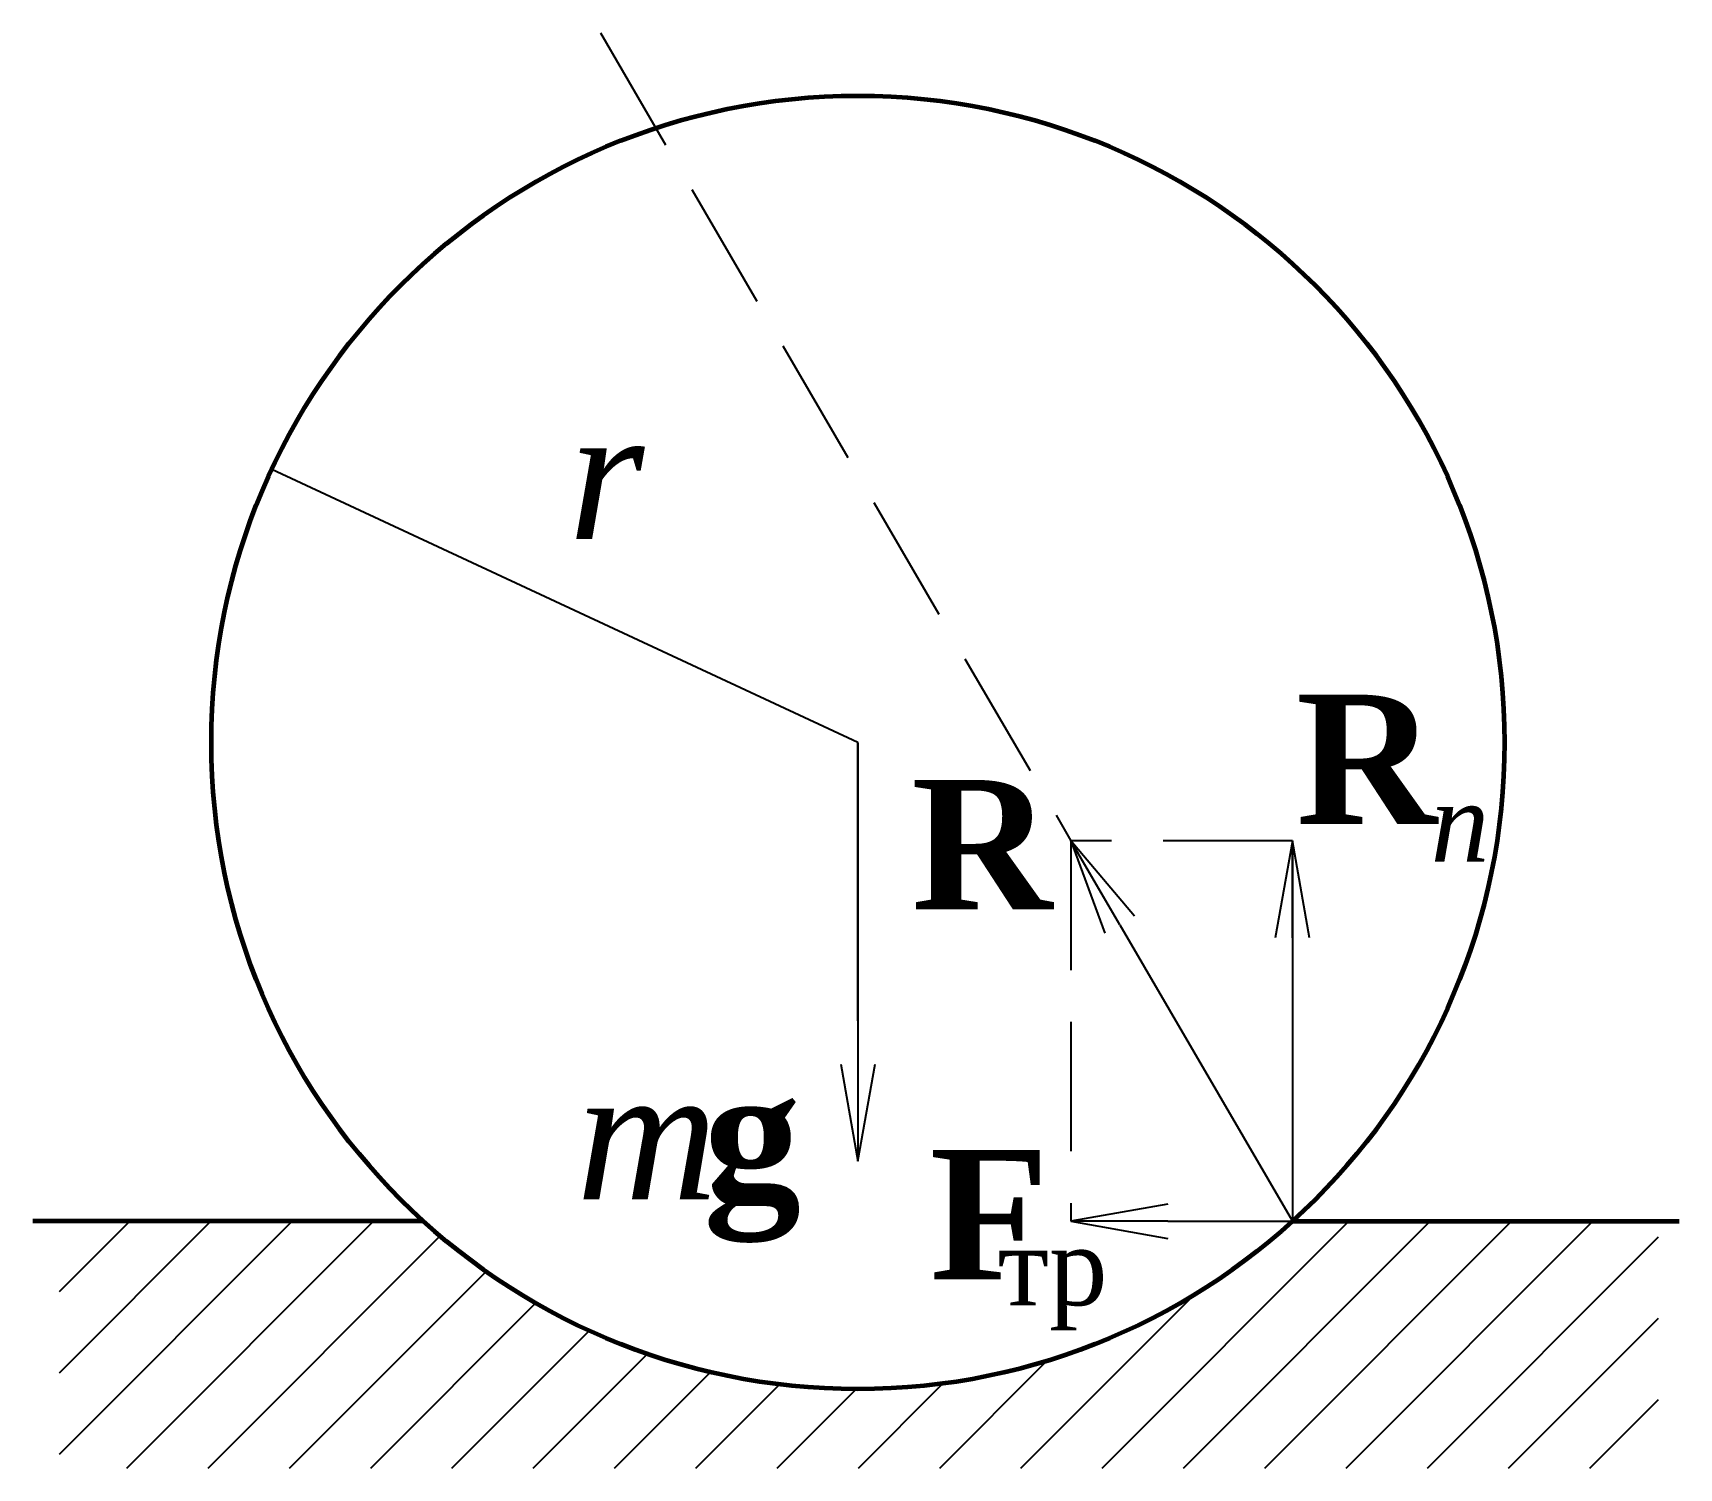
# Paper-space layout 'Чертёж' of a CAD drawing. Header units: millimetres. Extents: x 8.3 to 72, y 204.2 to 259.7.
import ezdxf

# ---------------------------------------------------------------- set-up
doc = ezdxf.new("R2010")
doc.units = ezdxf.units.MM
doc.linetypes.add('GOST2.303 4', pattern=[7, 5, -2, 0])
doc.linetypes.add('GOST2.303 5', pattern=[24, 20, -1.5, 1, -1.5])
for name, color, linetype, lineweight in [('Основные', 7, 'Continuous', 60), ('Построения', 170, 'Continuous', 0), ('Размерные', 7, 'Continuous', 25), ('Текст', 7, 'GOST2.303 5', 35), ('Тонкие', 7, 'Continuous', 25), ('Штриховки', 7, 'GOST2.303 5', 25), ('Штриховые', 7, 'GOST2.303 4', 25)]:
    doc.layers.add(name, color=color, linetype=linetype, lineweight=lineweight)
doc.layers.get('Построения').off()
doc.styles.add('таймс3', font='times.ttf', dxfattribs={"height": 3})
doc.styles.add('таймс5', font='times.ttf', dxfattribs={"height": 5})

# ---------------------------------------------------------------- blocks, each defined once
blk = doc.blocks.new('ГОСТ размерная стрелка нос')
at = {"layer": 'Размерные'}
for p, q in [((0, 0), (-2.5, 0.441)), ((-2.5, 0), (0, 0)), ((-2.5, -0.441), (0, 0))]:
    blk.add_line(p, q, dxfattribs=at)

psp = doc.layouts.new('Чертёж')

# ---------------------------------------------------------------- hatches: boundary and pattern name
at = {"layer": 'Штриховки'}
h = psp.add_hatch(dxfattribs=at)
h.set_pattern_fill('ANSI31', color=256, scale=0.7, style=0)
h.set_pattern_definition([(45, (-0.145, 6.6865), (-1.571545, 1.571545), [])])
h.paths.add_polyline_path([(40.229, 204.233), (40.229, 207.285, -0.18636), (23.428, 213.773), (9.36, 213.773), (9.36, 204.233)])
h.paths.add_polyline_path([(40.229, 204.233), (51.47, 204.233), (51.47, 209.954, -0.117111), (40.229, 207.285)])
h.paths.add_polyline_path([(62.586, 204.233), (57.031, 213.773, -0.06777), (51.47, 209.954), (51.47, 204.233)])
h.paths.add_polyline_path([(71.188, 204.233), (71.188, 213.773), (57.031, 213.773), (62.586, 204.233)])

# ---------------------------------------------------------------- linework, layer by layer
at = {"layer": 'Основные'}
for p, q in [((23.428, 213.773), (8.328, 213.773)), ((57.031, 213.773), (71.981, 213.773))]:
    psp.add_line(p, q, dxfattribs=at)
psp.add_circle((40.229, 232.285), 25, dxfattribs=at)
at = {"layer": 'Размерные'}
for p, q in [((40.229, 232.285), (17.568, 242.843)), ((40.229, 221.517), (40.229, 232.285)), ((50.354, 225.239), (57.031, 213.773))]:
    psp.add_line(p, q, dxfattribs=at)
at = {"layer": 'Тонкие'}
for p, q in [((40.229, 232.285), (40.229, 221.517)), ((40.229, 232.285), (40.229, 216.102)), ((57.031, 228.48), (57.031, 213.773)), ((52.217, 213.773), (57.031, 213.773))]:
    psp.add_line(p, q, dxfattribs=at)
at = {"layer": 'Штриховые'}
for p, q in [((30.278, 259.715), (48.467, 228.48)), ((48.467, 228.48), (48.467, 213.773)), ((57.031, 228.48), (48.467, 228.48))]:
    psp.add_line(p, q, dxfattribs=at)

# ---------------------------------------------------------------- block references
at = {"layer": 'Построения', "yscale": 1.5, "zscale": 1.5}
for p, xscale, rotation in [((48.467, 228.48), 1.500000000000008, 120.2130387394274), ((57.031, 228.48), 1.5, 90), ((40.229, 216.102), 1.5, 270), ((48.467, 213.773), 1.5, 180)]:
    psp.add_blockref('ГОСТ размерная стрелка нос', p, dxfattribs=dict(at, xscale=xscale, rotation=rotation))

# ---------------------------------------------------------------- texts
at = {"layer": 'Текст', "style": 'таймс3'}
psp.add_text(' тр', height=3, dxfattribs=at).set_placement((44.503, 210.529))
at = {"layer": 'Текст', "attachment_point": 1}
for s, insert, char_height, width, style in [('{\\fTimes New Roman|b0|i1|c204|p18;r}', (29.032, 245.147), 5, 4.16209, 'таймс5'), ('{\\fTimes New Roman|b0|i1|c204|p18;n}', (62.379, 230.681), 3, 1.43617, 'таймс3')]:
    psp.add_mtext(s, dxfattribs=dict(at, insert=insert, char_height=char_height, width=width, style=style))
at = {"layer": 'Текст', "lineweight": 70, "char_height": 5, "attachment_point": 1, "style": 'таймс5'}
for s, insert in [('{\\fTimes New Roman|b1|i0|c204|p18;R}', (57.167, 234.132)), ('{\\fTimes New Roman|b1|i0|c204|p18;R}', (42.297, 230.837)), ('{\\fTimes New Roman|b0|i1|c204|p18;\\T0.9;m\\fTimes New Roman|b1|i0|c204|p18;\\T0.9;g}', (29.344, 219.624)), ('{\\fTimes New Roman|b1|i0|c204|p18;F}', (43.007, 216.527))]:
    psp.add_mtext(s, dxfattribs=dict(at, insert=insert))

doc.saveas('drawing.dxf')
